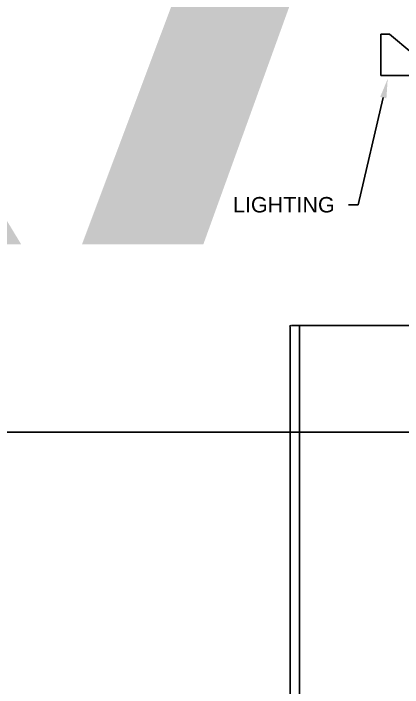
# Model space of a CAD drawing. Header units: feet. Extents: x -18 to 2540, y -48 to 1440.
# Drawn here: x 2071.3 to 2075.68, y 1382.67 to 1390.26 of the extents above; entities that cross this region are included whole.
import ezdxf
from ezdxf import colors
from ezdxf.entities.mleader import LeaderData, LeaderLine
from ezdxf.enums import TextEntityAlignment as Align
from ezdxf.math import Vec2, Vec3

# ---------------------------------------------------------------- set-up
doc = ezdxf.new("R2018")
doc.units = ezdxf.units.FT
doc.header["$MEASUREMENT"] = 0
doc.layers.add('G-ANNO-TEXT', color=1, linetype='Continuous')
doc.layers.add('PDF8_LP_OBJ-Misc', color=7, linetype='Continuous')
doc.styles.add('NEI-A', font='arial.ttf')

# ---------------------------------------------------------------- blocks, each defined once
blk = doc.blocks.new('Equipment Callout Arrowhead .75')
at = {"color": 0}
blk.add_ellipse((-0.248, 0), major_axis=(0.743, 0), ratio=0.350959, start_param=-0.80282, end_param=3.944413, dxfattribs=at)
blk = doc.blocks.new('DETAIL_TITLE')
at = {"style": 'NEI-A', "flags": 8}
blk.add_attdef('#', text='', height=0.25, dxfattribs=at).set_placement((0.5922, -0.5109), align=Align.MIDDLE_CENTER)
at = {"lineweight": 30, "flags": 104}
blk.add_attdef('DETAIL_TITLE', text='', height=0.25, dxfattribs=at).set_placement((0.9099, -0.5251), align=Align.BOTTOM_LEFT)
at = {"style": 'NEI-A'}
for tag, p in [('SCALE:', (0.9386, -0.7379)), ('1"_=_', (1.5474, -0.7379))]:
    blk.add_attdef(tag, text='', height=0.1094, dxfattribs=at).set_placement(p, align=Align.BOTTOM_LEFT)

msp = doc.modelspace()

# ---------------------------------------------------------------- linework, layer by layer
msp.add_lwpolyline([(2076.456388, 1389.558999), (2075.435441, 1389.558999), (2075.435441, 1390.022518), (2075.531323, 1390.022518), (2075.784652, 1389.812976)])
at = {"layer": 'PDF8_LP_OBJ-Misc', "lineweight": 25}
for points in [[(2074.4118, 1382.124544), (2074.4118, 1386.7254)], [(2074.427803, 1386.741403), (2075.801392, 1386.741403)]]:
    msp.add_lwpolyline(points, dxfattribs=at)
msp.add_arc((2074.426469, 1386.726734), 0.017337, 90.0000099, 179.9999901, dxfattribs=at)

# ---------------------------------------------------------------- block references
at = {"layer": 'G-ANNO-TEXT'}
ref = msp.add_blockref('DETAIL_TITLE', (2007.117623, 1398.740013), dxfattribs=dict(at, xscale=2.26283738676726, yscale=2.26283738676726, zscale=2.26283738676726))
lines = msp.add_mtext('{\\LSCADA RACK DETAIL (PLAN VIEW)}', dxfattribs={"layer": '0', "insert": (2009.176571, 1398.230562), "char_height": 10.57518883, "attachment_point": 1})
ref.add_attrib('DETAIL_TITLE', '', (2009.176571, 1398.230562)).embed_mtext(lines)

# ---------------------------------------------------------------- next in the draw order: leaders
ml = msp.add_multileader_mtext('Standard', dxfattribs=at)
ml.set_content('LIGHTING', color=256, style='NEI-A')
ml.set_leader_properties()
ml.build(insert=Vec2(0, 0))
ml.multileader.update_dxf_attribs({"dogleg_length": 0.0625, "arrow_head_size": 0.21732})
ctx = ml.context
ctx.base_point, ctx.char_height, ctx.arrow_head_size, ctx.landing_gap_size, ctx.plane_origin = Vec3(2073.645286, 1388.101628), 0.1738564, 0.21732, 0.156471, Vec3(2071.894816, 1386.428625)
ctx.text_align_type = 2
notes = []
notes.append((ctx, [(1, (1, 1, 0), (2075.180944, 1388.101628), (-1, 0), 0.10866, [(0, [(2075.512668, 1389.521377)], 0, [])])]))
ctx.mtext.insert, ctx.mtext.width, ctx.mtext.alignment, ctx.mtext.flow_direction = Vec3(2074.915813, 1388.190039), 1.13358379, 3, 5
ctx.mtext.has_bg_fill, ctx.mtext.bg_color, ctx.mtext.bg_scale_factor, ctx.mtext.bg_transparency, ctx.mtext.use_window_bg_color = 1, -1027028792, 1.5, 0, 1
ml = msp.add_multileader_mtext('Standard', dxfattribs=at)
ml.set_content('\\A1;6 MOTOR CONTROL CABLE CONDUITS (TYP.)', color=256, style='NEI-A')
ml.set_leader_properties()
ml.set_arrow_properties(name='Equipment Callout Arrowhead .75')
ml.build(insert=Vec2(0, 0))
ml.multileader.update_dxf_attribs({"dogleg_length": 0.0625, "arrow_head_size": 0.125})
ctx = ml.context
ctx.base_point, ctx.char_height, ctx.arrow_head_size, ctx.landing_gap_size, ctx.plane_origin = Vec3(2133.680839, 1383.790863), 0.1, 0.125, 0.09, Vec3(2077.345805, 1319.927864)
notes.append((ctx, [(0, (0, 0, 0), (0, 0), (1, 0), 1, [])]))
ctx.mtext.insert, ctx.mtext.width, ctx.mtext.flow_direction = Vec3(2133.770839, 1383.855563), 2.21448175, 5
ctx.mtext.has_bg_fill, ctx.mtext.bg_color, ctx.mtext.bg_scale_factor, ctx.mtext.bg_transparency, ctx.mtext.use_window_bg_color = 1, -1027028792, 1.5, 0, 1
for ctx, leaders in notes:
    for number, flags, end, landing, length, lines in leaders:
        leader = LeaderData()
        leader.index, (leader.has_last_leader_line, leader.has_dogleg_vector, leader.attachment_direction) = number, flags
        leader.last_leader_point, leader.dogleg_vector, leader.dogleg_length = Vec3(end), Vec3(landing), length
        for number, points, colour, breaks in lines:
            line = LeaderLine()
            line.index, line.vertices, line.color, line.breaks = number, Vec3.list(points), colors.encode_raw_color(colour), breaks
            leader.lines.append(line)
        ctx.leaders.append(leader)

# ---------------------------------------------------------------- next in the draw order: linework, layer by layer
at = {"layer": 'PDF8_LP_OBJ-Misc', "lineweight": 25}
msp.add_line((2074.518486, 1382.108541), (2074.518486, 1386.741403), dxfattribs=at)

doc.saveas('drawing.dxf')
